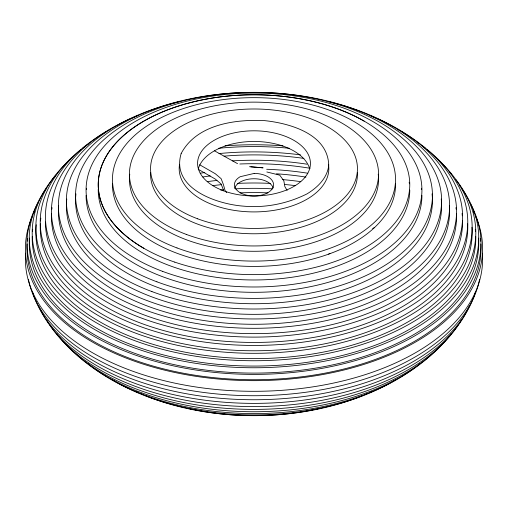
<?xml version="1.0" encoding="UTF-8"?>
<svg xmlns="http://www.w3.org/2000/svg" width="508" height="508" viewBox="0 0 508 508"><rect width="100%" height="100%" fill="white"/><g stroke="black" fill="none" stroke-linecap="round" stroke-linejoin="round"><path stroke-width="0.76" d="M372.656 228.587L374.656 227.425M328.587 254.152L329.927 253.416M250.889 166.808L263.093 167.837L249.504 166.7M266.827 171.977L279.756 175.171L283.832 180.797L284.874 186.658L287.134 190.449M237.554 163.665L214.414 150.781M199.65 164.763L215.265 173.717L221.126 178.67L223.393 184.493L224.993 190.322A30.594 17.666 0 0 0 226.638 192.602M198.247 169.297L215.265 179.057L221.126 184.004L223.393 189.833M320.338 408.28A178.448 103.029 0 0 1 317.284 408.965M316.516 409.13A178.448 103.029 0 0 1 314.979 409.461M313.436 409.778A178.448 103.029 0 0 1 300.063 412.172M299.339 412.28A178.448 103.029 0 0 1 208.661 412.28M207.937 412.172A178.448 103.029 0 0 1 194.564 409.778M193.021 409.461A178.448 103.029 0 0 1 191.484 409.13M190.716 408.965A178.448 103.029 0 0 1 187.662 408.28M371.329 391.827A187.611 108.318 0 0 1 369.31 392.748M366.579 393.954A187.611 108.318 0 0 1 364.509 394.837M363.118 395.415A187.611 108.318 0 0 1 144.882 395.415M143.491 394.837A187.611 108.318 0 0 1 141.421 393.954M138.69 392.748A187.611 108.318 0 0 1 136.671 391.827M396.056 379.603A195.599 112.928 0 0 1 111.944 379.603M420.319 363.398A202.559 116.948 0 0 1 416.096 366.77M414.858 367.722A202.559 116.948 0 0 1 93.142 367.722M91.904 366.77A202.559 116.948 0 0 1 87.681 363.398M437.585 348.482A208.591 120.428 0 0 1 254 411.74A208.591 120.428 0 0 1 70.415 348.482M451.123 333.724A213.766 123.419 0 0 1 450.183 335.001M448.786 336.823A213.766 123.419 0 0 1 254 409.397A213.766 123.419 0 0 1 59.214 336.823M57.817 335.001A213.766 123.419 0 0 1 56.877 333.724M460.788 320.777A218.154 125.952 0 0 1 459.588 322.783M458.33 324.777A218.154 125.952 0 0 1 254 406.603A218.154 125.952 0 0 1 49.67 324.777M48.412 322.783A218.154 125.952 0 0 1 47.212 320.777M469.443 305.765A221.799 128.054 0 0 1 254 403.377A221.799 128.054 0 0 1 38.557 305.765M240.062 192.888A180.257 104.07 0 0 1 267.938 192.888M220.675 190.049A187.611 108.318 0 0 1 223.609 189.757M235.414 188.862A187.611 108.318 0 0 1 272.586 188.862M475.425 292.195A224.739 129.75 0 0 1 254 399.745A224.739 129.75 0 0 1 32.575 292.195M212.471 185.687A187.611 108.318 0 0 1 221.405 184.645M237.642 183.407A187.611 108.318 0 0 1 270.358 183.407M284.391 184.429A187.611 108.318 0 0 1 295.529 185.687M207.251 181.654A195.599 112.928 0 0 1 216.96 180.429M282.619 179.597A195.599 112.928 0 0 1 300.749 181.654M479.539 279.502A227 131.058 0 0 1 254 395.719A227 131.058 0 0 1 28.461 279.502M202.832 176.987A195.599 112.928 0 0 1 210.21 175.92M276.46 173.799A195.599 112.928 0 0 1 305.899 177.101M200.254 173.228A202.559 116.948 0 0 1 204.819 172.536M266.681 169.266A202.559 116.948 0 0 1 307.746 173.228M482.352 253.206A228.6 131.978 0 0 1 254 391.312A228.6 131.978 0 0 1 25.648 253.206M239.827 163.995A202.559 116.948 0 0 1 310.02 168.269M476.758 219.018A228.6 131.978 0 0 1 254 380.651A228.6 131.978 0 0 1 31.242 219.018M31.502 218.37A228.6 131.978 0 0 1 32.899 215.138M33.503 213.849A228.6 131.978 0 0 1 34.436 211.925M473.564 211.925A228.6 131.978 0 0 1 474.497 213.849M475.101 215.138A228.6 131.978 0 0 1 476.498 218.37M232.512 160.865A208.591 120.428 0 0 1 306.997 164.179M480.854 243.935A227 131.058 0 0 1 254 379.724A227 131.058 0 0 1 27.146 243.935M27.369 241.236A227 131.058 0 0 1 27.68 238.538M480.32 238.538A227 131.058 0 0 1 480.632 241.236M224.034 156.147A208.591 120.428 0 0 1 303.917 158.394M470.141 203.289A227 131.058 0 0 1 253.346 374.396A227 131.058 0 0 1 38.265 202.571M218.992 153.568A213.766 123.419 0 0 1 300.438 154.851M478.555 238.093A224.739 129.75 0 0 1 254 373.094A224.739 129.75 0 0 1 29.445 238.1M218.713 148.266A213.766 123.419 0 0 1 289.287 148.266M461.143 187.681A224.739 129.75 0 0 1 254.571 367.76A224.739 129.75 0 0 1 46.418 188.284M459.378 185.318A224.739 129.75 0 0 1 460.254 186.474M224.987 145.879A216.922 125.241 0 0 1 283.013 145.879M475.786 236.537A221.799 128.054 0 0 1 254 366.065A221.799 128.054 0 0 1 32.214 236.544M32.493 231.407A221.799 128.054 0 0 1 32.722 229.21M475.278 229.21A221.799 128.054 0 0 1 475.507 231.407M455.809 179.546A221.799 128.054 0 0 1 249.695 360.712A221.799 128.054 0 0 1 55.912 175.07M449.612 172.314A221.799 128.054 0 0 1 451.764 174.695M471.957 227.273A218.154 125.952 0 0 1 251.809 358.623A218.154 125.952 0 0 1 36.278 224.739M438.41 160.058A218.154 125.952 0 0 1 396.443 322.745A218.154 125.952 0 0 1 111.557 322.745A218.154 125.952 0 0 1 69.59 160.058M467.678 223.812A213.766 123.419 0 0 1 254 350.768A213.766 123.419 0 0 1 40.322 223.812M40.519 220.986A213.766 123.419 0 0 1 40.824 218.161M426.745 149.32A213.766 123.419 0 0 1 397.205 313.652A213.766 123.419 0 0 1 111.042 313.779A213.766 123.419 0 0 1 81.058 149.473M82.302 148.495A213.766 123.419 0 0 1 88.754 143.72M417.074 142.221A213.766 123.419 0 0 1 418.332 143.085M421.418 145.275A213.766 123.419 0 0 1 425.59 148.412M462.572 220.466A208.591 120.428 0 0 1 255.346 342.443A208.591 120.428 0 0 1 45.409 222.015M462.064 213.481A208.591 120.428 0 0 1 462.312 215.805M401.491 131.534A208.591 120.428 0 0 1 401.491 301.841A208.591 120.428 0 0 1 106.509 301.841A208.591 120.428 0 0 1 106.509 131.534M107.861 130.759A208.591 120.428 0 0 1 109.226 129.991M398.774 129.991A208.591 120.428 0 0 1 400.139 130.759M456.495 213.671A202.559 116.948 0 0 1 254 333.635A202.559 116.948 0 0 1 51.511 213.671M51.86 209.15A202.559 116.948 0 0 1 52.045 207.645M455.955 207.645A202.559 116.948 0 0 1 456.14 209.15M376.961 118.421A202.559 116.948 0 0 1 403.441 290.303A202.559 116.948 0 0 1 104.559 290.303A202.559 116.948 0 0 1 131.039 118.421M131.712 118.129A202.559 116.948 0 0 1 138.532 115.272M369.468 115.272A202.559 116.948 0 0 1 376.288 118.129M449.339 205.53A195.599 112.928 0 0 1 254 324.288A195.599 112.928 0 0 1 58.661 205.53M332.41 102.565A195.599 112.928 0 0 1 408.394 275.361A195.599 112.928 0 0 1 99.606 275.361A195.599 112.928 0 0 1 175.584 102.572M176.314 102.387A195.599 112.928 0 0 1 179.343 101.644M328.657 101.644A195.599 112.928 0 0 1 331.686 102.387M441.223 199.047A187.611 108.318 0 0 1 254 314.344A187.611 108.318 0 0 1 66.777 199.047M432.054 193.865A178.448 103.029 0 0 1 254 303.721A178.448 103.029 0 0 1 75.946 193.865M421.926 195.364A167.926 96.952 0 0 1 254 292.316A167.926 96.952 0 0 1 86.074 195.364M86.366 189.655A167.926 96.952 0 0 1 86.531 188.227M421.469 188.227A167.926 96.952 0 0 1 421.634 189.649M409.765 190.043A155.766 89.929 0 0 1 253.232 279.971A155.766 89.929 0 0 1 98.247 189.154M409.175 182.226A155.766 89.929 0 0 1 409.385 183.801M395.516 183.299A141.542 81.718 0 0 1 254 266.421A141.542 81.718 0 0 1 112.484 183.299M143.859 248.298A155.766 89.935 0 0 1 143.859 121.114A155.766 89.935 0 0 1 364.147 121.114M378.225 174.187A124.555 71.907 0 0 1 254 251.282A124.555 71.907 0 0 1 129.775 174.187M357.416 172.504A103.448 59.728 0 0 1 254 233.769A103.448 59.728 0 0 1 150.584 172.504M328.422 164.262A74.822 43.199 0 0 1 254 211.912A74.822 43.199 0 0 1 179.578 164.262M198.336 168.688A56.432 32.582 0 0 1 254 141.465A56.432 32.582 0 0 1 309.664 168.688M234.626 188.487A19.558 11.29 0 0 1 253.543 178.752A19.558 11.29 0 0 1 273.228 187.966M181.166 153.492C170.656 188.601 216.967 204.203 243.662 206.165C265.5 208.102 287.306 203.676 306.908 193.929C317.405 187.649 327.311 178.137 328.74 165.379C327.952 134.01 289.865 123.228 264.338 120.599C234.696 119.158 196.545 124.543 181.166 153.492M254.191 173.412L240.17 176.721A19.558 11.29 0 0 0 244.164 194.469A19.558 11.29 0 0 0 272.859 187.7A19.558 11.29 0 0 0 254.191 173.412M151.943 291.586A187.611 108.318 0 0 0 441.363 206.28A187.611 108.318 0 0 0 168.7 104.223A187.611 108.318 0 0 0 151.943 291.586M156.928 281.813A178.448 103.029 0 0 0 432.213 200.679A178.448 103.029 0 0 0 172.866 103.607A178.448 103.029 0 0 0 156.928 281.813M162.649 271.386A167.926 96.952 0 0 0 421.704 195.034A167.926 96.952 0 0 0 177.648 103.683A167.926 96.952 0 0 0 162.649 271.386M174.79 262.134A155.766 89.929 0 0 0 409.753 185.591A155.766 89.929 0 0 0 177.457 106.382A155.766 89.929 0 0 0 174.79 262.134M177.006 247.942A141.542 81.718 0 0 0 395.351 183.585A141.542 81.718 0 0 0 189.643 106.591A141.542 81.718 0 0 0 177.006 247.942M186.246 234.385A124.555 71.907 0 0 0 378.384 177.749A124.555 71.907 0 0 0 197.371 109.995A124.555 71.907 0 0 0 186.246 234.385M197.726 218.827A103.448 59.728 0 0 0 357.308 171.793A103.448 59.728 0 0 0 206.966 115.519A103.448 59.728 0 0 0 197.726 218.827M223.558 190.817A56.432 32.582 0 0 0 310.369 164.89A56.432 32.582 0 0 0 228.073 134.449A56.432 32.582 0 0 0 223.558 190.817"/></g></svg>
